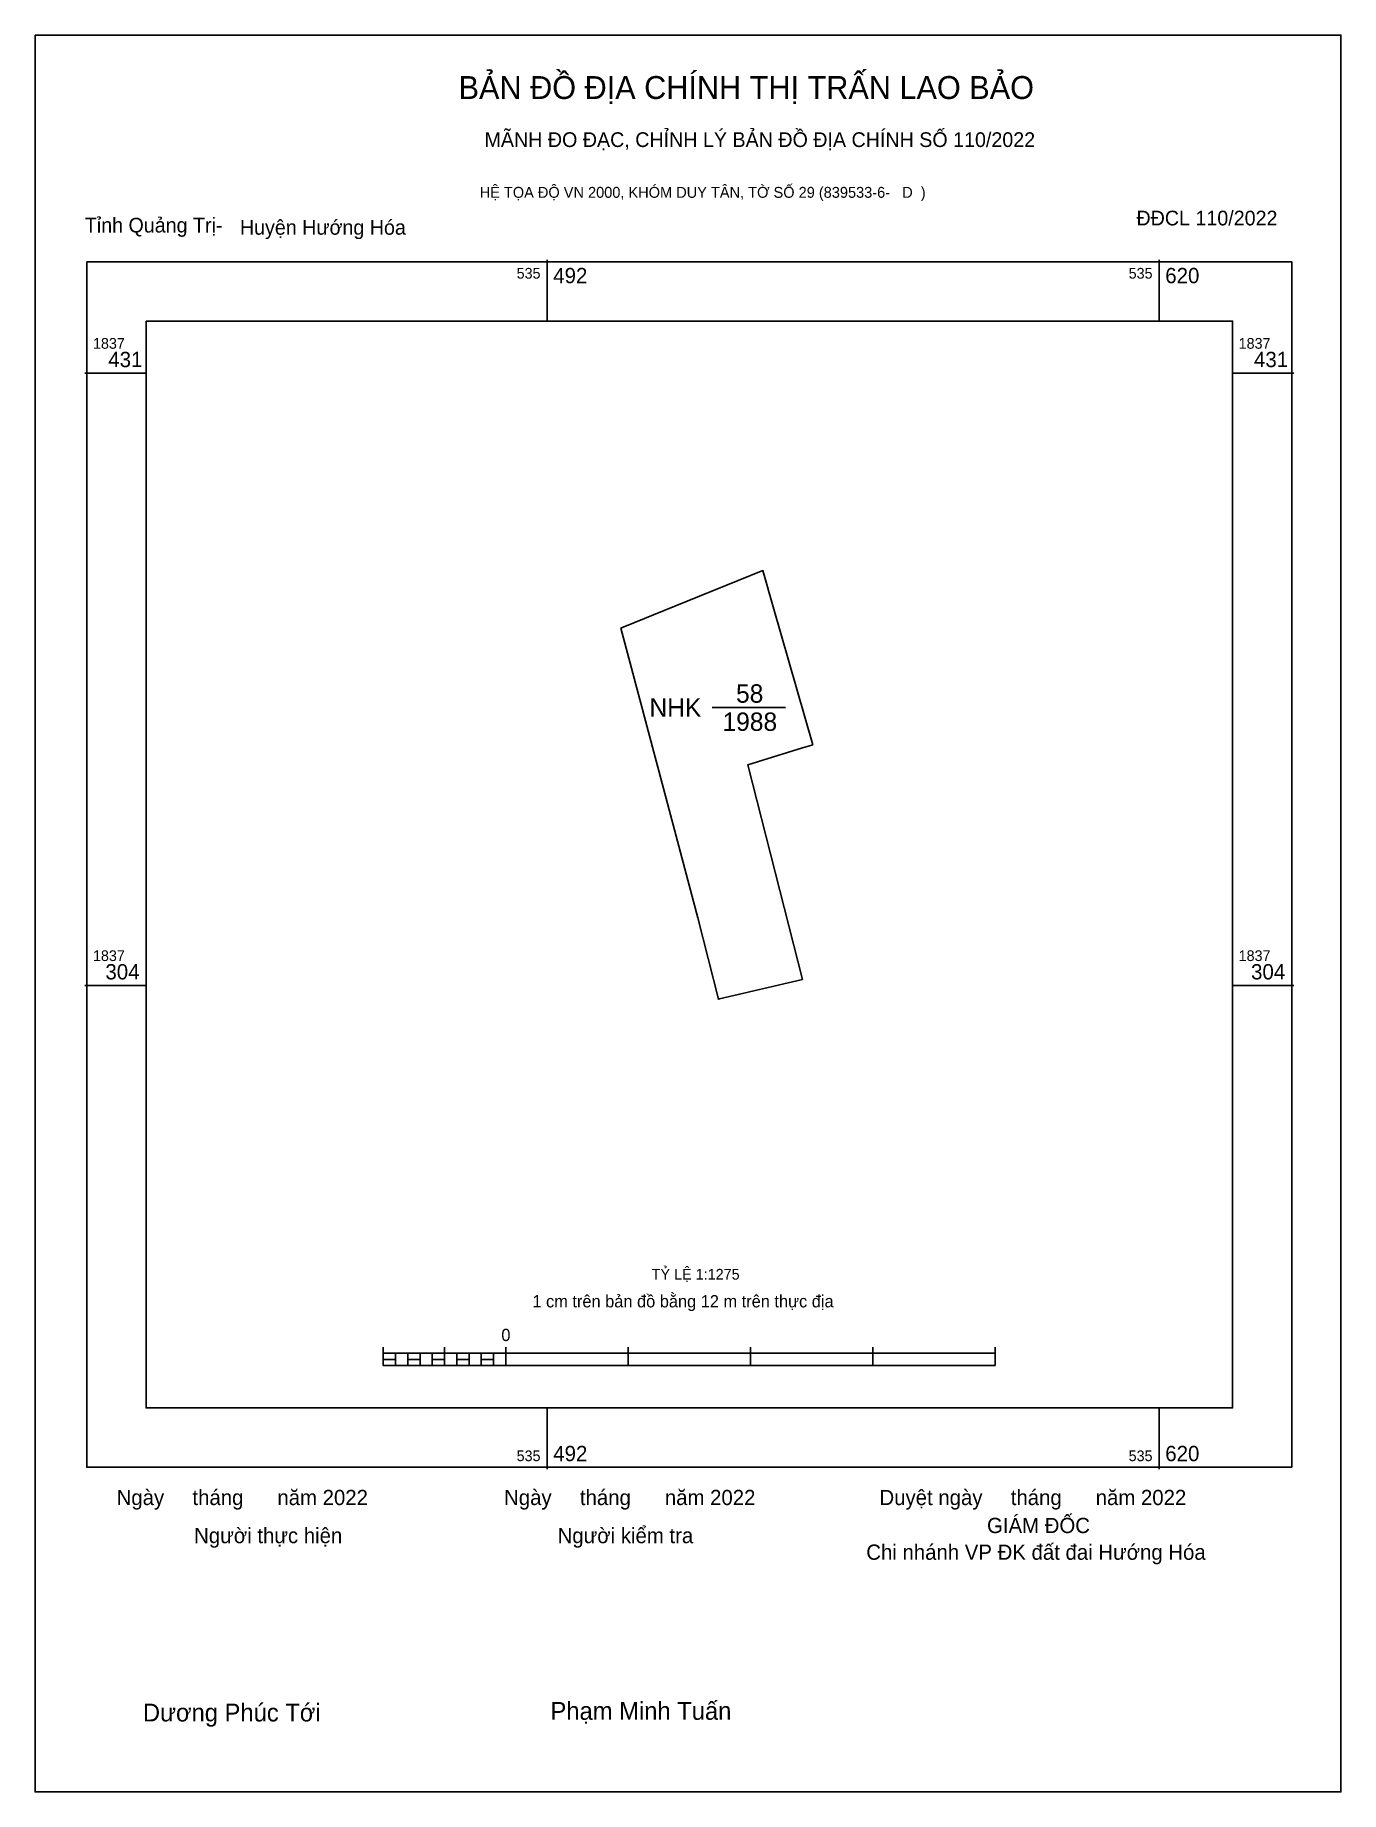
# Model space of a CAD drawing. Extents: x 535386 to 535658, y 1837136 to 1837502.
import ezdxf

# ---------------------------------------------------------------- set-up
doc = ezdxf.new("R2010")
doc.units = 0
for name, color, linetype in [('Level 10', 7, 'Continuous'), ('Level 13', 7, 'Continuous'), ('Level 15', 7, 'Continuous'), ('Level 6', 7, 'Continuous'), ('Level 62', 7, 'Continuous'), ('Level 63', 7, 'Continuous'), ('Level 9', 7, 'Continuous')]:
    doc.layers.add(name, color=color, linetype=linetype)

msp = doc.modelspace()

# ---------------------------------------------------------------- linework, layer by layer
at = {"layer": 'Level 10'}
msp.add_lwpolyline([(535547.83, 1837354.26), (535547.66, 1837354.21), (535545.72, 1837353.61), (535534.29, 1837350.07), (535545.69, 1837305.4), (535528.38, 1837301.33), (535528.18, 1837301.28), (535523.9, 1837318.23), (535518.75, 1837337.61), (535509.76, 1837371.28), (535507.86, 1837378.58), (535508.34, 1837378.76), (535519.06, 1837383.12), (535537.45, 1837390.55), (535539.61, 1837382.99)], close=True, dxfattribs=at)
at = {"layer": 'Level 15'}
msp.add_lwpolyline([(535385.79, 1837502.08), (535657.88, 1837502.08), (535657.88, 1837136.18), (535385.79, 1837136.18)], close=True, dxfattribs=at)
at = {"layer": 'Level 62'}
msp.add_lwpolyline([(535408.92, 1837442.51), (535635.3, 1837442.51), (535635.3, 1837216.14), (535408.92, 1837216.14)], close=True, dxfattribs=at)
at = {"layer": 'Level 63'}
for p, q in [((535492.47, 1837455.27), (535492.47, 1837442.51)), ((535620, 1837455.27), (535620, 1837442.51)), ((535396.17, 1837431.66), (535408.92, 1837431.66)), ((535635.3, 1837431.66), (535648.05, 1837431.66)), ((535396.17, 1837304.13), (535408.92, 1837304.13)), ((535635.3, 1837304.13), (535648.05, 1837304.13)), ((535458.34, 1837228.8), (535458.34, 1837224.98)), ((535458.34, 1837227.53), (535585.87, 1837227.53)), ((535460.89, 1837227.53), (535460.89, 1837224.98)), ((535463.44, 1837227.53), (535463.44, 1837224.98)), ((535465.99, 1837227.53), (535465.99, 1837224.98)), ((535468.55, 1837227.53), (535468.55, 1837224.98)), ((535471.1, 1837228.8), (535471.1, 1837224.98)), ((535471.1, 1837227.53), (535471.1, 1837224.98)), ((535473.65, 1837227.53), (535473.65, 1837224.98)), ((535476.2, 1837227.53), (535476.2, 1837224.98)), ((535478.75, 1837227.53), (535478.75, 1837224.98)), ((535481.3, 1837227.53), (535481.3, 1837224.98)), ((535483.85, 1837228.8), (535483.85, 1837224.98)), ((535483.85, 1837227.53), (535483.85, 1837224.98)), ((535509.35, 1837228.8), (535509.35, 1837224.98)), ((535534.86, 1837228.8), (535534.86, 1837224.98)), ((535560.37, 1837228.8), (535560.37, 1837224.98)), ((535585.87, 1837228.8), (535585.87, 1837224.98)), ((535458.34, 1837224.98), (535585.87, 1837224.98)), ((535492.47, 1837216.14), (535492.47, 1837203.38)), ((535620, 1837216.14), (535620, 1837203.38))]:
    msp.add_line(p, q, dxfattribs=at)
for points in [[(535396.56, 1837454.87), (535647.65, 1837454.87), (535647.65, 1837203.78), (535396.56, 1837203.78)], [(535458.34, 1837226.25), (535460.89, 1837226.25), (535460.89, 1837224.98), (535458.34, 1837224.98)], [(535458.34, 1837226.25), (535460.89, 1837226.25), (535460.89, 1837224.98), (535458.34, 1837224.98)], [(535463.44, 1837226.25), (535465.99, 1837226.25), (535465.99, 1837224.98), (535463.44, 1837224.98)], [(535468.55, 1837226.25), (535471.1, 1837226.25), (535471.1, 1837224.98), (535468.55, 1837224.98)], [(535473.65, 1837226.25), (535476.2, 1837226.25), (535476.2, 1837224.98), (535473.65, 1837224.98)], [(535478.75, 1837226.25), (535481.3, 1837226.25), (535481.3, 1837224.98), (535478.75, 1837224.98)]]:
    msp.add_lwpolyline(points, close=True, dxfattribs=at)
at = {"layer": 'Level 9'}
msp.add_line((535526.85, 1837362.02), (535542.17, 1837362.02), dxfattribs=at)

# ---------------------------------------------------------------- texts
at = {"layer": 'Level 13'}
for s, p in [('58', (535531.84, 1837363.04)), ('NHK', (535513.8, 1837360.11)), ('1988', (535529.02, 1837357.17))]:
    msp.add_text(s, height=3.826, dxfattribs=at).set_placement(p)
at = {"layer": 'Level 6'}
msp.add_text('TỶ LỆ 1:1275', height=2.2419, dxfattribs=at).set_placement((535514.26, 1837242.87))
at = {"layer": 'Level 63'}
for s, height, p in [('BẢN ĐỒ ĐỊA CHÍNH THỊ TRẤN LAO BẢO', 4.7742, (535474.03, 1837488.78)), ('MÃNH ĐO ĐẠC, CHỈNH LÝ BẢN ĐỒ ĐỊA CHÍNH SỐ 110/2022', 3.0635, (535479.43, 1837478.78)), ('HỆ TỌA ĐỘ VN 2000, KHÓM DUY TÂN, TỜ SỐ 29 (839533-6-   D  )', 2.2678, (535478.42, 1837468.2)), ('535', 2.232, (535486.12, 1837451.36)), ('492', 3.188, (535493.75, 1837450.41)), ('535', 2.232, (535613.65, 1837451.36)), ('620', 3.188, (535621.28, 1837450.41)), ('1837', 2.232, (535397.84, 1837436.76)), ('1837', 2.232, (535636.57, 1837436.76)), ('431', 3.188, (535401.03, 1837432.93)), ('431', 3.188, (535639.77, 1837432.93)), ('1837', 2.232, (535397.84, 1837309.23)), ('1837', 2.232, (535636.57, 1837309.23)), ('304', 3.188, (535400.43, 1837305.4)), ('304', 3.188, (535639.16, 1837305.4)), ('1 cm trên bản đồ bằng 12 m trên thực địa', 2.5506, (535489.41, 1837237.09)), ('0', 2.55, (535482.94, 1837230.08)), ('492', 3.188, (535493.75, 1837205.06)), ('620', 3.188, (535621.28, 1837205.06)), ('535', 2.232, (535486.12, 1837205.06)), ('535', 2.232, (535613.65, 1837205.06)), ('Ngày     tháng      năm 2022', 3.1733, (535402.77, 1837195.91)), ('Ngày     tháng      năm 2022', 3.1733, (535483.51, 1837195.91)), ('Duyệt ngày     tháng      năm 2022', 3.1733, (535561.73, 1837195.91)), ('GIÁM ĐỐC', 3.173, (535584.14, 1837190.08)), ('Người thực hiện', 3.1733, (535418.92, 1837187.98)), ('Người kiểm tra', 3.1733, (535494.66, 1837187.98)), ('Chi nhánh VP ĐK đất đai Hướng Hóa', 3.1733, (535558.98, 1837184.52)), ('Dương Phúc Tới', 3.7014, (535408.25, 1837150.85)), ('Phạm Minh Tuấn', 3.7014, (535493.18, 1837151.19))]:
    msp.add_text(s, height=height, dxfattribs=at).set_placement(p)
at = {"layer": 'Level 9'}
for s, p in [('Tỉnh Quảng Trị-', (535396.14, 1837460.97)), ('ĐĐCL 110/2022', (535615.28, 1837462.45)), ('Huyện Hướng Hóa', (535428.46, 1837460.51))]:
    msp.add_text(s, height=3.0635, dxfattribs=at).set_placement(p)

doc.saveas('drawing.dxf')
